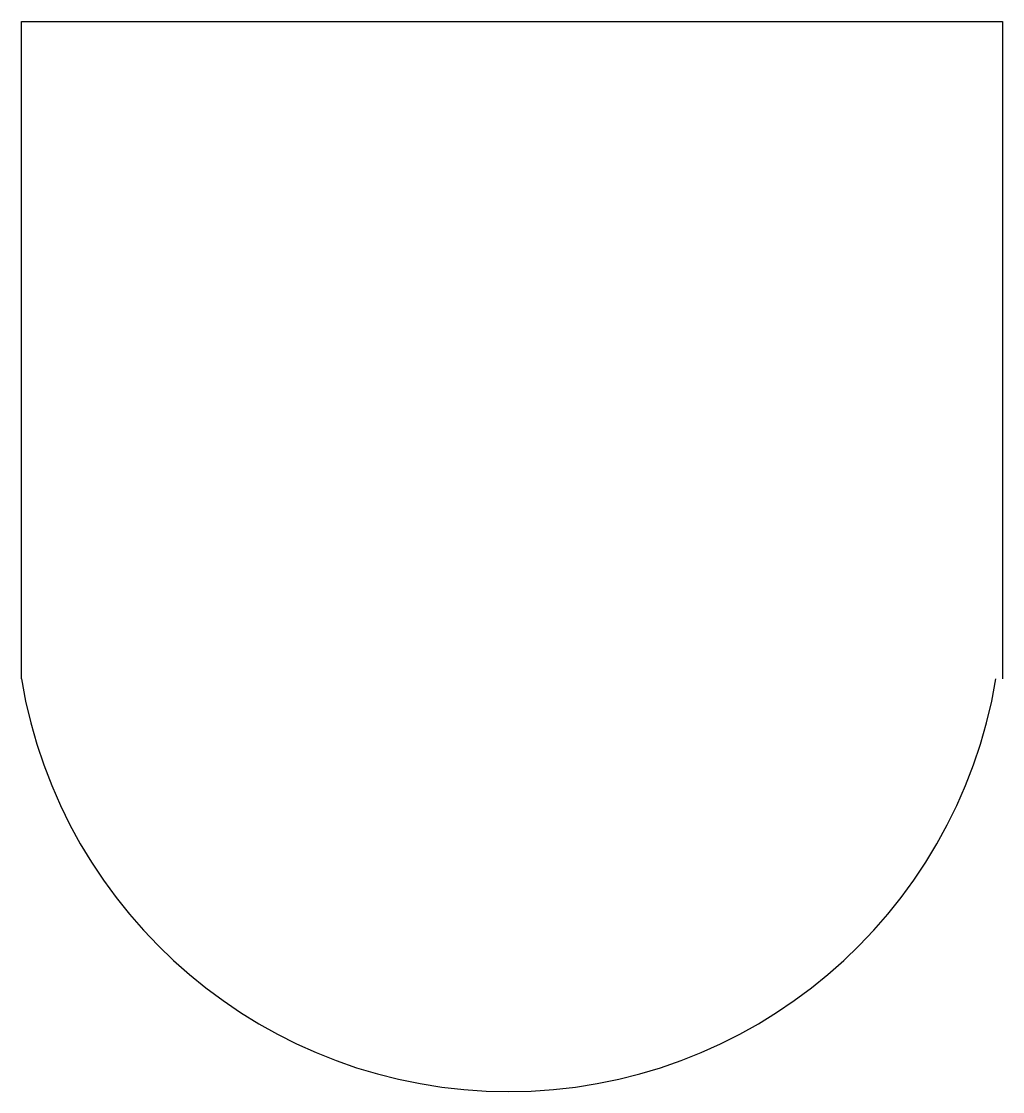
# Model space of a CAD drawing. Extents: x -5.9 to 6, y 0 to 13.
import ezdxf

# ---------------------------------------------------------------- set-up
doc = ezdxf.new("R2010")
doc.units = 0
doc.layers.get('0').update_dxf_attribs({"linetype": 'CONTINUOUS'})

msp = doc.modelspace()

# ---------------------------------------------------------------- linework, layer by layer
for p, q in [((-5.918, 5.014), (-5.918, 13)), ((-5.918, 13), (6, 13)), ((6, 13), (6, 5.014))]:
    msp.add_line(p, q)
for start, end in [(189.4623, 270), (270, 350.5377)]:
    msp.add_arc((0, 6), 6, start, end)

doc.saveas('drawing.dxf')
